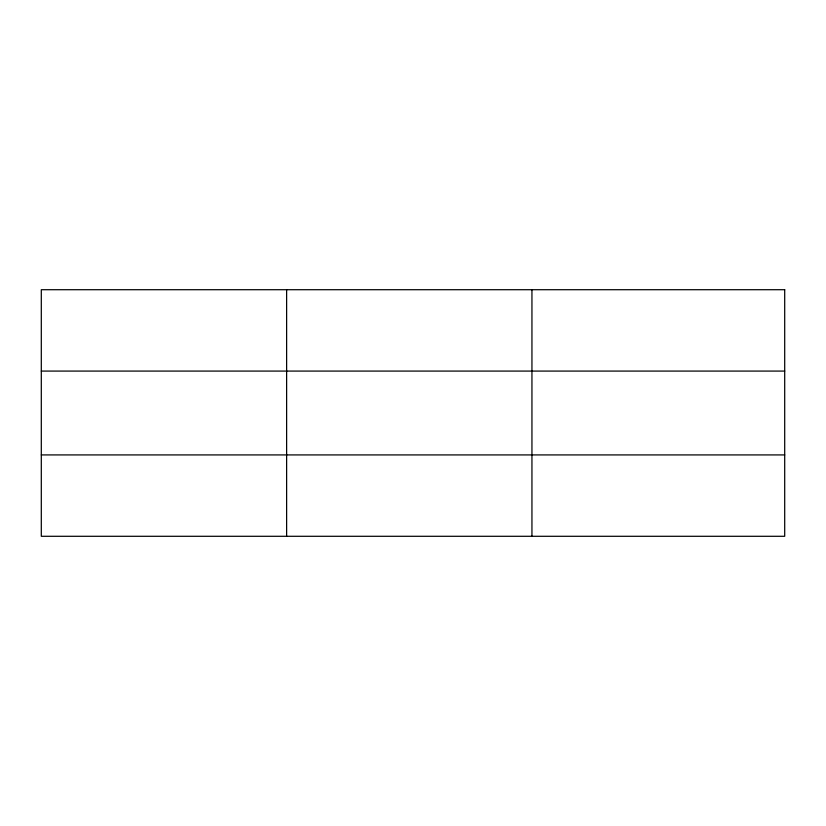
<?xml version="1.0" encoding="UTF-8"?>
<svg xmlns="http://www.w3.org/2000/svg" width="826" height="826" viewBox="0 0 826 826"><rect width="100%" height="100%" fill="white"/><g stroke="black" fill="none" stroke-linecap="round" stroke-linejoin="round"><path stroke-width="1.24" d="M286.622 536.291L286.622 289.709M531.944 536.291L531.944 289.709M41.3 371.08L784.7 371.08M41.3 454.92L784.7 454.92M784.7 289.709L784.7 536.291L41.3 536.291L41.3 289.709L784.7 289.709"/></g></svg>
